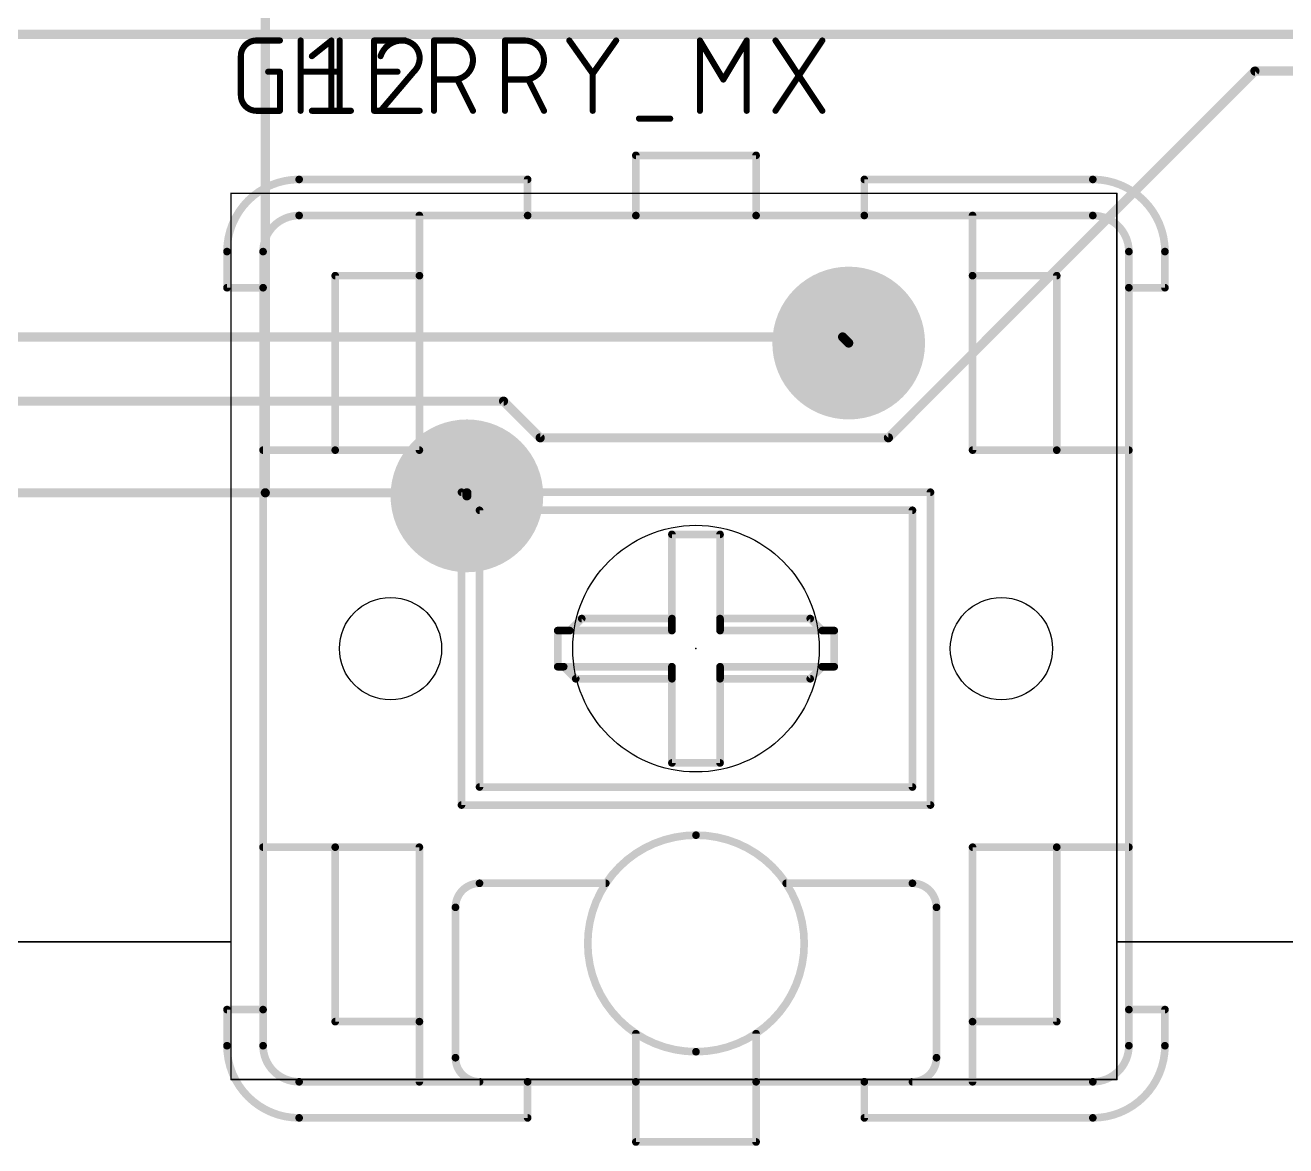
# Model space of a CAD drawing. Extents: x 8 to 150, y -13 to 106.
# Drawn here: x 87.9 to 108.87, y 41.27 to 59.89 of the extents above; entities that cross this region are included whole.
import ezdxf

# ---------------------------------------------------------------- set-up
doc = ezdxf.new("R2010")
doc.units = 0
for name, color, linetype in [('1', 22, 'CONTINUOUS'), ('16', 175, 'CONTINUOUS'), ('17', 82, 'CONTINUOUS'), ('20', 30, 'CONTINUOUS'), ('21', 253, 'CONTINUOUS'), ('23', 7, 'CONTINUOUS'), ('25', 253, 'CONTINUOUS'), ('49', 253, 'CONTINUOUS'), ('51', 253, 'CONTINUOUS')]:
    doc.layers.add(name, color=color, linetype=linetype)

# ---------------------------------------------------------------- blocks, each defined once
blk = doc.blocks.new('ROUNDP')
at = {"const_width": 0.5}
blk.add_lwpolyline([(0, -0.25, 1), (0, 0.25, 1), (0, -0.25)], format="xyb", dxfattribs=at)

msp = doc.modelspace()

# ---------------------------------------------------------------- linework, layer by layer
at = {"layer": '1', "const_width": 0.1524}
for points in [[(91.8972, 52.1208), (91.8972, 69.342)], [(81.8388, 52.1208), (91.8972, 52.1208)], [(91.8972, 52.1208), (95.25, 52.1208)], [(95.25, 52.1208), (95.25, 52.07)]]:
    msp.add_lwpolyline(points, dxfattribs=at)
at = {"layer": '1', "const_width": 0.0762}
for points in [[(91.8972, 52.1589, 1), (91.8972, 52.0827)], [(91.8591, 52.1208, 1), (91.9353, 52.1208)], [(91.8972, 52.0827, 1), (91.8972, 52.1589)], [(95.2881, 52.1208, 1), (95.2119, 52.1208)], [(95.2119, 52.07, 1), (95.2881, 52.07)], [(95.25, 52.0827, 1), (95.25, 52.1589)]]:
    msp.add_lwpolyline(points, format="xyb", dxfattribs=at)
at = {"layer": '16', "const_width": 0.1524}
for points in [[(110.0328, 59.7408), (80.9244, 59.7408)], [(102.2604, 53.0352), (108.3564, 59.1312)], [(108.3564, 59.1312), (109.728, 59.1312)], [(101.4984, 54.7116), (85.4964, 54.7116)], [(101.4984, 54.7116), (101.6, 54.61)], [(83.82, 53.6448), (95.8596, 53.6448)], [(95.8596, 53.6448), (96.4692, 53.0352)], [(96.4692, 53.0352), (102.2604, 53.0352)]]:
    msp.add_lwpolyline(points, dxfattribs=at)
at = {"layer": '16', "const_width": 0.0762}
for points in [[(108.3564, 59.1693, 1), (108.3564, 59.0931)], [(108.3833, 59.1043, 1), (108.3295, 59.1581)], [(101.5253, 54.7385, 1), (101.4715, 54.6847)], [(101.4984, 54.6735, 1), (101.4984, 54.7497)], [(101.5731, 54.5831, 1), (101.6269, 54.6369)], [(95.8865, 53.6717, 1), (95.8327, 53.6179)], [(95.8596, 53.6067, 1), (95.8596, 53.6829)], [(96.4692, 53.0733, 1), (96.4692, 52.9971)], [(96.4423, 53.0083, 1), (96.4961, 53.0621)], [(102.2335, 53.0621, 1), (102.2873, 53.0083)], [(102.2604, 52.9971, 1), (102.2604, 53.0733)]]:
    msp.add_lwpolyline(points, format="xyb", dxfattribs=at)
at = {"layer": '20'}
for centre, radius in [((99.06, 49.53), 2.05), ((93.98, 49.53), 0.85), ((104.14, 49.53), 0.85)]:
    msp.add_circle(centre, radius, dxfattribs=at)
at = {"layer": '21'}
for points, const_width in [([(98.0918, 57.73, 1), (98.0282, 57.73)], 0.0635), ([(98.06, 57.7618, 1), (98.06, 57.6983)], 0.0635), ([(100.0918, 57.73, 1), (100.0282, 57.73)], 0.0635), ([(100.06, 57.6983, 1), (100.06, 57.7618)], 0.0635), ([(92.46, 57.33, 0.4142), (91.26, 56.13)], 0.127), ([(92.46, 57.3618, 1), (92.46, 57.2983)], 0.0635), ([(92.46, 57.2983, 1), (92.46, 57.3618)], 0.0635), ([(96.2918, 57.33, 1), (96.2283, 57.33)], 0.0635), ([(96.26, 57.2983, 1), (96.26, 57.3618)], 0.0635), ([(101.8918, 57.33, 1), (101.8282, 57.33)], 0.0635), ([(101.86, 57.3618, 1), (101.86, 57.2983)], 0.0635), ([(105.66, 57.3618, 1), (105.66, 57.2983)], 0.0635), ([(106.86, 56.13, 0.4142), (105.66, 57.33)], 0.127), ([(105.66, 57.2983, 1), (105.66, 57.3618)], 0.0635), ([(92.46, 56.73, 0.4142), (91.86, 56.13)], 0.127), ([(92.46, 56.7618, 1), (92.46, 56.6983)], 0.0635), ([(92.46, 56.6983, 1), (92.46, 56.7618)], 0.0635), ([(96.26, 56.7618, 1), (96.26, 56.6983)], 0.0635), ([(96.2283, 56.73, 1), (96.2918, 56.73)], 0.0635), ([(96.26, 56.6983, 1), (96.26, 56.7618)], 0.0635), ([(98.0282, 56.73, 1), (98.0918, 56.73)], 0.0635), ([(98.06, 56.7618, 1), (98.06, 56.6983)], 0.0635), ([(98.06, 56.6983, 1), (98.06, 56.7618)], 0.0635), ([(100.0282, 56.73, 1), (100.0918, 56.73)], 0.0635), ([(100.06, 56.7618, 1), (100.06, 56.6983)], 0.0635), ([(100.06, 56.6983, 1), (100.06, 56.7618)], 0.0635), ([(101.8282, 56.73, 1), (101.8918, 56.73)], 0.0635), ([(101.86, 56.7618, 1), (101.86, 56.6983)], 0.0635), ([(101.86, 56.6983, 1), (101.86, 56.7618)], 0.0635), ([(105.66, 56.7618, 1), (105.66, 56.6983)], 0.0635), ([(106.26, 56.13, 0.4142), (105.66, 56.73)], 0.127), ([(105.66, 56.6983, 1), (105.66, 56.7618)], 0.0635), ([(91.2918, 56.13, 1), (91.2283, 56.13)], 0.0635), ([(91.8918, 56.13, 1), (91.8282, 56.13)], 0.0635), ([(106.2918, 56.13, 1), (106.2283, 56.13)], 0.0635), ([(106.8918, 56.13, 1), (106.8282, 56.13)], 0.0635), ([(91.2283, 56.13, 1), (91.2918, 56.13)], 0.0635), ([(91.8282, 56.13, 1), (91.8918, 56.13)], 0.0635), ([(106.2283, 56.13, 1), (106.2918, 56.13)], 0.0635), ([(106.8282, 56.13, 1), (106.8918, 56.13)], 0.0635), ([(91.26, 55.5618, 1), (91.26, 55.4982)], 0.0635), ([(91.2283, 55.53, 1), (91.2918, 55.53)], 0.0635), ([(91.8918, 55.53, 1), (91.8282, 55.53)], 0.0635), ([(91.8282, 55.53, 1), (91.8918, 55.53)], 0.0635), ([(91.86, 55.4982, 1), (91.86, 55.5618)], 0.0635), ([(106.26, 55.5618, 1), (106.26, 55.4982)], 0.0635), ([(106.2918, 55.53, 1), (106.2283, 55.53)], 0.0635), ([(106.2283, 55.53, 1), (106.2918, 55.53)], 0.0635), ([(106.8282, 55.53, 1), (106.8918, 55.53)], 0.0635), ([(106.86, 55.4982, 1), (106.86, 55.5618)], 0.0635), ([(91.26, 43.5618, 1), (91.26, 43.4982)], 0.0635), ([(91.2918, 43.53, 1), (91.2283, 43.53)], 0.0635), ([(91.8918, 43.53, 1), (91.8282, 43.53)], 0.0635), ([(91.8282, 43.53, 1), (91.8918, 43.53)], 0.0635), ([(91.86, 43.4982, 1), (91.86, 43.5618)], 0.0635), ([(106.26, 43.5618, 1), (106.26, 43.4982)], 0.0635), ([(106.2918, 43.53, 1), (106.2283, 43.53)], 0.0635), ([(106.2283, 43.53, 1), (106.2918, 43.53)], 0.0635), ([(106.8918, 43.53, 1), (106.8282, 43.53)], 0.0635), ([(106.86, 43.4982, 1), (106.86, 43.5618)], 0.0635), ([(91.26, 42.93, 0.4142), (92.46, 41.73)], 0.127), ([(91.2918, 42.93, 1), (91.2283, 42.93)], 0.0635), ([(91.8918, 42.93, 1), (91.8282, 42.93)], 0.0635), ([(91.86, 42.93, 0.4142), (92.46, 42.33)], 0.127), ([(105.66, 41.73, 0.4142), (106.86, 42.93)], 0.127), ([(105.66, 42.33, 0.4142), (106.26, 42.93)], 0.127), ([(106.2918, 42.93, 1), (106.2283, 42.93)], 0.0635), ([(106.8918, 42.93, 1), (106.8282, 42.93)], 0.0635), ([(91.2283, 42.93, 1), (91.2918, 42.93)], 0.0635), ([(91.8282, 42.93, 1), (91.8918, 42.93)], 0.0635), ([(106.2283, 42.93, 1), (106.2918, 42.93)], 0.0635), ([(106.8282, 42.93, 1), (106.8918, 42.93)], 0.0635), ([(92.46, 42.3618, 1), (92.46, 42.2983)], 0.0635), ([(92.46, 42.2983, 1), (92.46, 42.3618)], 0.0635), ([(96.26, 42.3618, 1), (96.26, 42.2983)], 0.0635), ([(96.2918, 42.33, 1), (96.2283, 42.33)], 0.0635), ([(96.26, 42.2983, 1), (96.26, 42.3618)], 0.0635), ([(98.0918, 42.33, 1), (98.0282, 42.33)], 0.0635), ([(98.06, 42.3618, 1), (98.06, 42.2983)], 0.0635), ([(98.06, 42.2983, 1), (98.06, 42.3618)], 0.0635), ([(100.0918, 42.33, 1), (100.0282, 42.33)], 0.0635), ([(100.06, 42.3618, 1), (100.06, 42.2983)], 0.0635), ([(100.06, 42.2983, 1), (100.06, 42.3618)], 0.0635), ([(101.8918, 42.33, 1), (101.8282, 42.33)], 0.0635), ([(101.86, 42.3618, 1), (101.86, 42.2983)], 0.0635), ([(101.86, 42.2983, 1), (101.86, 42.3618)], 0.0635), ([(105.66, 42.3618, 1), (105.66, 42.2983)], 0.0635), ([(105.66, 42.2983, 1), (105.66, 42.3618)], 0.0635), ([(92.46, 41.7618, 1), (92.46, 41.6983)], 0.0635), ([(92.46, 41.6983, 1), (92.46, 41.7618)], 0.0635), ([(96.2283, 41.73, 1), (96.2918, 41.73)], 0.0635), ([(96.26, 41.6983, 1), (96.26, 41.7618)], 0.0635), ([(101.8282, 41.73, 1), (101.8918, 41.73)], 0.0635), ([(101.86, 41.7618, 1), (101.86, 41.6983)], 0.0635), ([(105.66, 41.7618, 1), (105.66, 41.6983)], 0.0635), ([(105.66, 41.6983, 1), (105.66, 41.7618)], 0.0635), ([(98.0282, 41.33, 1), (98.0918, 41.33)], 0.0635), ([(98.06, 41.3618, 1), (98.06, 41.2983)], 0.0635), ([(100.0282, 41.33, 1), (100.0918, 41.33)], 0.0635), ([(100.06, 41.2983, 1), (100.06, 41.3618)], 0.0635)]:
    msp.add_lwpolyline(points, format="xyb", dxfattribs=dict(at, const_width=const_width))
at = {"layer": '21', "const_width": 0.127}
for points in [[(98.06, 57.73), (98.06, 56.73)], [(100.06, 57.73), (98.06, 57.73)], [(100.06, 57.73), (100.06, 56.73)], [(92.46, 57.33), (96.26, 57.33)], [(96.26, 57.33), (96.26, 56.73)], [(101.86, 57.33), (105.66, 57.33)], [(101.86, 57.33), (101.86, 56.73)], [(92.46, 56.73), (96.26, 56.73)], [(96.26, 56.73), (98.06, 56.73)], [(98.06, 56.73), (100.06, 56.73)], [(100.06, 56.73), (101.86, 56.73)], [(101.86, 56.73), (105.66, 56.73)], [(91.26, 55.53), (91.26, 56.13)], [(91.86, 55.53), (91.86, 56.13)], [(106.26, 56.13), (106.26, 55.53)], [(106.86, 56.13), (106.86, 55.53)], [(91.86, 55.53), (91.26, 55.53)], [(91.86, 43.53), (91.86, 55.53)], [(106.26, 55.53), (106.26, 43.53)], [(106.26, 55.53), (106.86, 55.53)], [(91.26, 42.93), (91.26, 43.53)], [(91.86, 43.53), (91.26, 43.53)], [(91.86, 42.93), (91.86, 43.53)], [(106.26, 43.53), (106.26, 42.93)], [(106.26, 43.53), (106.86, 43.53)], [(106.86, 43.53), (106.86, 42.93)], [(96.26, 42.33), (92.46, 42.33)], [(98.06, 42.33), (96.26, 42.33)], [(96.26, 42.33), (96.26, 41.73)], [(100.06, 42.33), (98.06, 42.33)], [(98.06, 42.33), (98.06, 41.33)], [(101.86, 42.33), (100.06, 42.33)], [(100.06, 42.33), (100.06, 41.33)], [(105.66, 42.33), (101.86, 42.33)], [(101.86, 42.33), (101.86, 41.73)], [(96.26, 41.73), (92.46, 41.73)], [(105.66, 41.73), (101.86, 41.73)], [(100.06, 41.33), (98.06, 41.33)]]:
    msp.add_lwpolyline(points, dxfattribs=at)
at = {"layer": '23'}
msp.add_point((99.06, 49.53), dxfattribs=at)
at = {"layer": '25'}
for points, const_width in [([(91.7504, 59.6392, 0.4142), (91.4908, 59.3796)], 0.1016), ([(91.7504, 59.6392, 0.4142), (91.4908, 59.3796)], 0.1016), ([(91.7504, 59.6646, 1), (91.7504, 59.6138)], 0.0508), ([(91.7504, 59.6646, 1), (91.7504, 59.6138)], 0.0508), ([(91.7504, 59.6138, 1), (91.7504, 59.6646)], 0.0508), ([(91.7504, 59.6138, 1), (91.7504, 59.6646)], 0.0508), ([(92.0101, 59.6138, 1), (92.0101, 59.6646)], 0.0508), ([(92.1399, 59.6138, 1), (92.1399, 59.6646)], 0.0508), ([(92.5101, 59.6392, 1), (92.4593, 59.6392)], 0.0508), ([(93.0219, 59.6392, 1), (92.9711, 59.6392)], 0.0508), ([(93.0123, 59.6194, 1), (92.9806, 59.659)], 0.0508), ([(93.1592, 59.6392, 1), (93.1084, 59.6392)], 0.0508), ([(93.7316, 59.6392, 1), (93.6808, 59.6392)], 0.0508), ([(93.7062, 59.6646, 1), (93.7062, 59.6138)], 0.0508), ([(94.1719, 59.6392, 0.3252), (93.8149, 59.3796)], 0.1016), ([(94.464, 59.3471, 0.4142), (94.1719, 59.6392)], 0.1016), ([(94.1719, 59.6646, 1), (94.1719, 59.6138)], 0.0508), ([(94.1719, 59.6138, 1), (94.1719, 59.6646)], 0.0508), ([(94.2255, 59.6138, 1), (94.2255, 59.6646)], 0.0508), ([(94.7273, 59.6392, 1), (94.6765, 59.6392)], 0.0508), ([(94.7019, 59.6646, 1), (94.7019, 59.6138)], 0.0508), ([(95.0264, 58.9901, 1), (95.0264, 59.6392)], 0.1016), ([(95.0264, 59.6646, 1), (95.0264, 59.6138)], 0.0508), ([(95.0264, 59.6138, 1), (95.0264, 59.6646)], 0.0508), ([(95.9084, 59.6392, 1), (95.8576, 59.6392)], 0.0508), ([(95.883, 59.6646, 1), (95.883, 59.6138)], 0.0508), ([(96.2075, 58.9901, 1), (96.2075, 59.6392)], 0.1016), ([(96.2075, 59.6646, 1), (96.2075, 59.6138)], 0.0508), ([(96.2075, 59.6138, 1), (96.2075, 59.6646)], 0.0508), ([(96.9745, 59.6538, 1), (96.9329, 59.6246)], 0.0508), ([(97.7534, 59.6246, 1), (97.7119, 59.6538)], 0.0508), ([(99.1508, 59.6392, 1), (99.1, 59.6392)], 0.0508), ([(99.1472, 59.6523, 1), (99.1036, 59.6261)], 0.0508), ([(99.9297, 59.6392, 1), (99.8789, 59.6392)], 0.0508), ([(99.9261, 59.6261, 1), (99.8826, 59.6523)], 0.0508), ([(100.4038, 59.6533, 1), (100.3616, 59.6251)], 0.0508), ([(101.1828, 59.6251, 1), (101.1405, 59.6533)], 0.0508), ([(91.5162, 59.3796, 1), (91.4654, 59.3796)], 0.0508), ([(91.5162, 59.3796, 1), (91.4654, 59.3796)], 0.0508), ([(91.4654, 59.3796, 1), (91.5162, 59.3796)], 0.0508), ([(91.4654, 59.3796, 1), (91.5162, 59.3796)], 0.0508), ([(92.656, 59.3994, 1), (92.6878, 59.3597)], 0.0508), ([(93.7907, 59.3874, 1), (93.8391, 59.3717)], 0.0508), ([(94.3666, 59.1199, 0.2053), (94.464, 59.3471)], 0.1016), ([(94.4894, 59.3471, 1), (94.4386, 59.3471)], 0.0508), ([(94.4386, 59.3471, 1), (94.4894, 59.3471)], 0.0508), ([(91.9452, 59.1453, 1), (91.9452, 59.0945)], 0.0508), ([(92.1653, 59.1199, 1), (92.1145, 59.1199)], 0.0508), ([(92.1399, 59.0945, 1), (92.1399, 59.1453)], 0.0508), ([(92.4847, 59.1453, 1), (92.4847, 59.0945)], 0.0508), ([(93.1338, 59.0945, 1), (93.1338, 59.1453)], 0.0508), ([(93.7062, 59.1453, 1), (93.7062, 59.0945)], 0.0508), ([(94.0956, 59.0945, 1), (94.0956, 59.1453)], 0.0508), ([(94.3491, 59.1383, 1), (94.3842, 59.1015)], 0.0508), ([(94.386, 59.1035, 1), (94.3473, 59.1364)], 0.0508), ([(97.3224, 59.1021, 1), (97.3639, 59.0728)], 0.0508), ([(97.3686, 59.0875, 1), (97.3178, 59.0875)], 0.0508), ([(97.3224, 59.0728, 1), (97.3639, 59.1021)], 0.0508), ([(94.7019, 59.0155, 1), (94.7019, 58.9647)], 0.0508), ([(95.0264, 59.0155, 1), (95.0264, 58.9647)], 0.0508), ([(95.0264, 58.9647, 1), (95.0264, 59.0155)], 0.0508), ([(95.1141, 59.0014, 1), (95.0686, 58.9787)], 0.0508), ([(95.883, 59.0155, 1), (95.883, 58.9647)], 0.0508), ([(96.2075, 59.0155, 1), (96.2075, 58.9647)], 0.0508), ([(96.2075, 58.9647, 1), (96.2075, 59.0155)], 0.0508), ([(96.2952, 59.0014, 1), (96.2497, 58.9787)], 0.0508), ([(99.4931, 59.0032, 1), (99.5366, 58.977)], 0.0508), ([(99.4931, 58.977, 1), (99.5366, 59.0032)], 0.0508), ([(91.4908, 58.7304, 0.4142), (91.7504, 58.4708)], 0.1016), ([(91.5162, 58.7304, 1), (91.4654, 58.7304)], 0.0508), ([(91.4908, 58.7304, 0.4142), (91.7504, 58.4708)], 0.1016), ([(91.5162, 58.7304, 1), (91.4654, 58.7304)], 0.0508), ([(91.4654, 58.7304, 1), (91.5162, 58.7304)], 0.0508), ([(91.4654, 58.7304, 1), (91.5162, 58.7304)], 0.0508), ([(91.7504, 58.4962, 1), (91.7504, 58.4454)], 0.0508), ([(91.7504, 58.4962, 1), (91.7504, 58.4454)], 0.0508), ([(91.7504, 58.4454, 1), (91.7504, 58.4962)], 0.0508), ([(91.7504, 58.4454, 1), (91.7504, 58.4962)], 0.0508), ([(92.0101, 58.4454, 1), (92.0101, 58.4962)], 0.0508), ([(92.1145, 58.4708, 1), (92.1653, 58.4708)], 0.0508), ([(92.1399, 58.4454, 1), (92.1399, 58.4962)], 0.0508), ([(92.4593, 58.4708, 1), (92.5101, 58.4708)], 0.0508), ([(92.6719, 58.4962, 1), (92.6719, 58.4454)], 0.0508), ([(92.9711, 58.4708, 1), (93.0219, 58.4708)], 0.0508), ([(93.1084, 58.4708, 1), (93.1592, 58.4708)], 0.0508), ([(93.321, 58.4454, 1), (93.321, 58.4962)], 0.0508), ([(93.7062, 58.4962, 1), (93.7062, 58.4454)], 0.0508), ([(93.6808, 58.4708, 1), (93.7316, 58.4708)], 0.0508), ([(93.7955, 58.4873, 1), (93.8342, 58.4543)], 0.0508), ([(93.8149, 58.4962, 1), (93.8149, 58.4454)], 0.0508), ([(94.2255, 58.4454, 1), (94.2255, 58.4962)], 0.0508), ([(94.464, 58.4454, 1), (94.464, 58.4962)], 0.0508), ([(94.6765, 58.4708, 1), (94.7273, 58.4708)], 0.0508), ([(95.3283, 58.4594, 1), (95.3737, 58.4822)], 0.0508), ([(95.8576, 58.4708, 1), (95.9084, 58.4708)], 0.0508), ([(96.5094, 58.4594, 1), (96.5548, 58.4822)], 0.0508), ([(97.3178, 58.4708, 1), (97.3686, 58.4708)], 0.0508), ([(99.1, 58.4708, 1), (99.1508, 58.4708)], 0.0508), ([(99.8789, 58.4708, 1), (99.9297, 58.4708)], 0.0508), ([(100.3616, 58.4849, 1), (100.4038, 58.4567)], 0.0508), ([(101.1405, 58.4567, 1), (101.1828, 58.4849)], 0.0508), ([(98.1122, 58.3664, 1), (98.1122, 58.3156)], 0.0508), ([(98.6315, 58.3156, 1), (98.6315, 58.3664)], 0.0508)]:
    msp.add_lwpolyline(points, format="xyb", dxfattribs=dict(at, const_width=const_width))
at = {"layer": '25', "const_width": 0.1016}
for points in [[(91.7504, 59.6392), (92.0101, 59.6392)], [(91.7504, 59.6392), (92.1399, 59.6392)], [(92.4847, 58.4708), (92.4847, 59.6392)], [(92.6719, 59.3796), (92.9965, 59.6392)], [(92.9965, 59.6392), (92.9965, 58.4708)], [(93.1338, 59.6392), (93.1338, 58.4708)], [(93.7062, 58.4708), (93.7062, 59.6392)], [(93.7062, 59.6392), (94.2255, 59.6392)], [(94.7019, 58.4708), (94.7019, 59.6392)], [(94.7019, 59.6392), (95.0264, 59.6392)], [(95.883, 58.4708), (95.883, 59.6392)], [(95.883, 59.6392), (96.2075, 59.6392)], [(96.9537, 59.6392), (97.3432, 59.0875)], [(97.3432, 59.0875), (97.7326, 59.6392)], [(99.1254, 58.4708), (99.1254, 59.6392)], [(99.1254, 59.6392), (99.5149, 58.9901)], [(99.5149, 58.9901), (99.9043, 59.6392)], [(99.9043, 59.6392), (99.9043, 58.4708)], [(100.3827, 58.4708), (101.1616, 59.6392)], [(100.3827, 59.6392), (101.1616, 58.4708)], [(91.4908, 58.7304), (91.4908, 59.3796)], [(91.4908, 58.7304), (91.4908, 59.3796)], [(91.9452, 59.1199), (92.1399, 59.1199)], [(92.1399, 59.1199), (92.1399, 58.4708)], [(92.4847, 59.1199), (93.1338, 59.1199)], [(93.7062, 59.1199), (94.0956, 59.1199)], [(94.3666, 59.1199), (93.8149, 58.4708)], [(97.3432, 58.4708), (97.3432, 59.0875)], [(95.0264, 58.9901), (94.7019, 58.9901)], [(95.351, 58.4708), (95.0913, 58.9901)], [(96.2075, 58.9901), (95.883, 58.9901)], [(96.5321, 58.4708), (96.2724, 58.9901)], [(92.0101, 58.4708), (91.7504, 58.4708)], [(92.1399, 58.4708), (91.7504, 58.4708)], [(92.6719, 58.4708), (93.321, 58.4708)], [(94.2255, 58.4708), (93.7062, 58.4708)], [(93.8149, 58.4708), (94.464, 58.4708)], [(98.1122, 58.341), (98.6315, 58.341)]]:
    msp.add_lwpolyline(points, dxfattribs=at)
at = {"layer": '49', "const_width": 0.025}
for points in [[(91.327, 57.0992), (106.059, 57.0992)], [(91.327, 44.6574), (91.327, 57.0992)], [(106.059, 57.0992), (106.059, 42.3672)], [(91.327, 44.6574), (86.9455, 44.6574)], [(91.327, 42.3672), (91.327, 44.6574)], [(110.4913, 44.6574), (106.059, 44.6574)], [(91.327, 42.3672), (106.059, 42.3672)]]:
    msp.add_lwpolyline(points, dxfattribs=at)
at = {"layer": '49', "const_width": 0.0125}
for points in [[(91.327, 57.1055, 1), (91.327, 57.093)], [(91.3332, 57.0992, 1), (91.3207, 57.0992)], [(106.0652, 57.0992, 1), (106.0527, 57.0992)], [(106.059, 57.093, 1), (106.059, 57.1055)], [(91.3332, 44.6574, 1), (91.3207, 44.6574)], [(91.3207, 44.6574, 1), (91.3332, 44.6574)], [(91.327, 44.6511, 1), (91.327, 44.6636)], [(106.059, 44.6636, 1), (106.059, 44.6511)], [(91.327, 42.3735, 1), (91.327, 42.361)], [(91.3207, 42.3672, 1), (91.3332, 42.3672)], [(106.0527, 42.3672, 1), (106.0652, 42.3672)], [(106.059, 42.361, 1), (106.059, 42.3735)]]:
    msp.add_lwpolyline(points, format="xyb", dxfattribs=at)
at = {"layer": '51', "const_width": 0.127}
for points in [[(94.46, 55.73), (94.46, 56.73)], [(103.66, 55.73), (103.66, 56.73)], [(93.06, 52.83), (93.06, 55.73)], [(93.06, 55.73), (94.46, 55.73)], [(94.46, 52.83), (94.46, 55.73)], [(103.66, 52.83), (103.66, 55.73)], [(103.66, 55.73), (105.06, 55.73)], [(105.06, 52.83), (105.06, 55.73)], [(91.86, 52.83), (93.06, 52.83)], [(93.06, 52.83), (94.46, 52.83)], [(103.66, 52.83), (105.06, 52.83)], [(105.06, 52.83), (106.26, 52.83)], [(95.16, 52.13), (102.96, 52.13)], [(95.16, 46.93), (95.16, 52.13)], [(102.96, 52.13), (102.96, 46.93)], [(95.46, 47.23), (95.46, 51.83)], [(95.46, 51.83), (102.66, 51.83)], [(102.66, 51.83), (102.66, 47.23)], [(98.66, 50.03), (98.66, 51.43)], [(98.66, 51.43), (99.46, 51.43)], [(99.46, 51.43), (99.46, 50.03)], [(96.96, 49.83), (97.16, 50.03)], [(97.16, 50.03), (98.66, 50.03)], [(98.66, 49.83), (98.66, 50.03)], [(99.46, 50.03), (99.46, 49.83)], [(99.46, 50.03), (100.96, 50.03)], [(101.16, 49.83), (100.96, 50.03)], [(96.76, 49.23), (96.76, 49.83)], [(96.76, 49.83), (96.96, 49.83)], [(96.96, 49.83), (98.66, 49.83)], [(99.46, 49.83), (101.16, 49.83)], [(101.16, 49.83), (101.36, 49.83)], [(101.36, 49.83), (101.36, 49.23)], [(96.76, 49.23), (96.86, 49.23)], [(98.66, 49.23), (96.86, 49.23)], [(96.86, 49.23), (97.06, 49.03)], [(98.66, 49.03), (98.66, 49.23)], [(101.16, 49.23), (99.46, 49.23)], [(99.46, 49.23), (99.46, 49.03)], [(100.96, 49.03), (101.16, 49.23)], [(101.36, 49.23), (101.16, 49.23)], [(97.06, 49.03), (98.66, 49.03)], [(98.66, 47.63), (98.66, 49.03)], [(99.46, 49.03), (99.46, 47.63)], [(99.46, 49.03), (100.96, 49.03)], [(99.46, 47.63), (98.66, 47.63)], [(102.66, 47.23), (95.46, 47.23)], [(102.96, 46.93), (95.16, 46.93)], [(91.86, 46.23), (93.06, 46.23)], [(93.06, 46.23), (94.46, 46.23)], [(93.06, 43.33), (93.06, 46.23)], [(94.46, 43.33), (94.46, 46.23)], [(103.66, 46.23), (105.06, 46.23)], [(103.66, 43.33), (103.66, 46.23)], [(105.06, 46.23), (106.26, 46.23)], [(105.06, 43.33), (105.06, 46.23)], [(97.56, 45.63), (95.46, 45.63)], [(102.66, 45.63), (100.56, 45.63)], [(95.06, 45.23), (95.06, 42.73)], [(103.06, 45.23), (103.06, 42.73)], [(93.06, 43.33), (94.46, 43.33)], [(94.46, 42.33), (94.46, 43.33)], [(98.06, 42.33), (98.06, 43.13)], [(100.06, 43.13), (100.06, 42.33)], [(103.66, 42.33), (103.66, 43.33)], [(103.66, 43.33), (105.06, 43.33)]]:
    msp.add_lwpolyline(points, dxfattribs=at)
at = {"layer": '51'}
for points, const_width in [([(94.4918, 56.73, 1), (94.4283, 56.73)], 0.0635), ([(103.6918, 56.73, 1), (103.6283, 56.73)], 0.0635), ([(93.0918, 55.73, 1), (93.0282, 55.73)], 0.0635), ([(93.06, 55.7618, 1), (93.06, 55.6983)], 0.0635), ([(94.4918, 55.73, 1), (94.4283, 55.73)], 0.0635), ([(94.46, 55.6983, 1), (94.46, 55.7618)], 0.0635), ([(103.66, 55.7618, 1), (103.66, 55.6983)], 0.0635), ([(103.6918, 55.73, 1), (103.6283, 55.73)], 0.0635), ([(105.0918, 55.73, 1), (105.0282, 55.73)], 0.0635), ([(105.06, 55.6983, 1), (105.06, 55.7618)], 0.0635), ([(94.4283, 55.73, 1), (94.4918, 55.73)], 0.0635), ([(103.6283, 55.73, 1), (103.6918, 55.73)], 0.0635), ([(91.86, 52.8618, 1), (91.86, 52.7983)], 0.0635), ([(93.0282, 52.83, 1), (93.0918, 52.83)], 0.0635), ([(93.06, 52.8618, 1), (93.06, 52.7983)], 0.0635), ([(93.06, 52.7983, 1), (93.06, 52.8618)], 0.0635), ([(94.4283, 52.83, 1), (94.4918, 52.83)], 0.0635), ([(94.46, 52.7983, 1), (94.46, 52.8618)], 0.0635), ([(103.66, 52.8618, 1), (103.66, 52.7983)], 0.0635), ([(103.6283, 52.83, 1), (103.6918, 52.83)], 0.0635), ([(105.0282, 52.83, 1), (105.0918, 52.83)], 0.0635), ([(105.06, 52.8618, 1), (105.06, 52.7983)], 0.0635), ([(105.06, 52.7983, 1), (105.06, 52.8618)], 0.0635), ([(106.26, 52.7983, 1), (106.26, 52.8618)], 0.0635), ([(95.16, 52.1618, 1), (95.16, 52.0983)], 0.0635), ([(95.1918, 52.13, 1), (95.1283, 52.13)], 0.0635), ([(102.9918, 52.13, 1), (102.9283, 52.13)], 0.0635), ([(102.96, 52.0983, 1), (102.96, 52.1618)], 0.0635), ([(95.46, 51.8618, 1), (95.46, 51.7983)], 0.0635), ([(95.4918, 51.83, 1), (95.4283, 51.83)], 0.0635), ([(102.6918, 51.83, 1), (102.6283, 51.83)], 0.0635), ([(102.66, 51.7983, 1), (102.66, 51.8618)], 0.0635), ([(98.66, 51.4618, 1), (98.66, 51.3982)], 0.0635), ([(98.6918, 51.43, 1), (98.6283, 51.43)], 0.0635), ([(99.4918, 51.43, 1), (99.4283, 51.43)], 0.0635), ([(99.46, 51.3982, 1), (99.46, 51.4618)], 0.0635), ([(97.16, 50.0618, 1), (97.16, 49.9982)], 0.0635), ([(97.1825, 50.0075, 1), (97.1375, 50.0525)], 0.0635), ([(98.6918, 50.03, 1), (98.6283, 50.03)], 0.0635), ([(98.6283, 50.03, 1), (98.6918, 50.03)], 0.0635), ([(98.66, 49.9982, 1), (98.66, 50.0618)], 0.0635), ([(99.46, 50.0618, 1), (99.46, 49.9982)], 0.0635), ([(99.4918, 50.03, 1), (99.4283, 50.03)], 0.0635), ([(99.4283, 50.03, 1), (99.4918, 50.03)], 0.0635), ([(100.9825, 50.0525, 1), (100.9375, 50.0075)], 0.0635), ([(100.96, 49.9982, 1), (100.96, 50.0618)], 0.0635), ([(96.76, 49.8618, 1), (96.76, 49.7983)], 0.0635), ([(96.7918, 49.83, 1), (96.7283, 49.83)], 0.0635), ([(96.9375, 49.8525, 1), (96.9825, 49.8075)], 0.0635), ([(96.96, 49.8618, 1), (96.96, 49.7983)], 0.0635), ([(96.96, 49.7983, 1), (96.96, 49.8618)], 0.0635), ([(98.6283, 49.83, 1), (98.6918, 49.83)], 0.0635), ([(98.66, 49.7983, 1), (98.66, 49.8618)], 0.0635), ([(99.46, 49.8618, 1), (99.46, 49.7983)], 0.0635), ([(99.4283, 49.83, 1), (99.4918, 49.83)], 0.0635), ([(101.16, 49.8618, 1), (101.16, 49.7983)], 0.0635), ([(101.1375, 49.8075, 1), (101.1825, 49.8525)], 0.0635), ([(101.16, 49.7983, 1), (101.16, 49.8618)], 0.0635), ([(101.3918, 49.83, 1), (101.3282, 49.83)], 0.0635), ([(101.36, 49.7983, 1), (101.36, 49.8618)], 0.0635), ([(96.76, 49.2618, 1), (96.76, 49.1983)], 0.0635), ([(96.8825, 49.2525, 1), (96.8375, 49.2075)], 0.0635), ([(96.86, 49.2618, 1), (96.86, 49.1983)], 0.0635), ([(96.86, 49.1983, 1), (96.86, 49.2618)], 0.0635), ([(98.6918, 49.23, 1), (98.6283, 49.23)], 0.0635), ([(98.66, 49.1983, 1), (98.66, 49.2618)], 0.0635), ([(99.46, 49.2618, 1), (99.46, 49.1983)], 0.0635), ([(99.4918, 49.23, 1), (99.4283, 49.23)], 0.0635), ([(101.16, 49.2618, 1), (101.16, 49.1983)], 0.0635), ([(101.1825, 49.2075, 1), (101.1375, 49.2525)], 0.0635), ([(101.16, 49.1983, 1), (101.16, 49.2618)], 0.0635), ([(101.36, 49.1983, 1), (101.36, 49.2618)], 0.0635), ([(96.7283, 49.23, 1), (96.7918, 49.23)], 0.0635), ([(97.06, 49.0618, 1), (97.06, 48.9982)], 0.0635), ([(97.0375, 49.0075, 1), (97.0825, 49.0525)], 0.0635), ([(98.6918, 49.03, 1), (98.6283, 49.03)], 0.0635), ([(98.6283, 49.03, 1), (98.6918, 49.03)], 0.0635), ([(98.66, 48.9982, 1), (98.66, 49.0618)], 0.0635), ([(99.46, 49.0618, 1), (99.46, 48.9982)], 0.0635), ([(99.4918, 49.03, 1), (99.4283, 49.03)], 0.0635), ([(99.4283, 49.03, 1), (99.4918, 49.03)], 0.0635), ([(100.9375, 49.0525, 1), (100.9825, 49.0075)], 0.0635), ([(100.96, 48.9982, 1), (100.96, 49.0618)], 0.0635), ([(101.3282, 49.23, 1), (101.3918, 49.23)], 0.0635), ([(98.66, 47.6618, 1), (98.66, 47.5983)], 0.0635), ([(98.6283, 47.63, 1), (98.6918, 47.63)], 0.0635), ([(99.4283, 47.63, 1), (99.4918, 47.63)], 0.0635), ([(99.46, 47.5983, 1), (99.46, 47.6618)], 0.0635), ([(95.46, 47.2618, 1), (95.46, 47.1983)], 0.0635), ([(95.4283, 47.23, 1), (95.4918, 47.23)], 0.0635), ([(102.6283, 47.23, 1), (102.6918, 47.23)], 0.0635), ([(102.66, 47.1983, 1), (102.66, 47.2618)], 0.0635), ([(95.16, 46.9618, 1), (95.16, 46.8982)], 0.0635), ([(102.96, 46.8982, 1), (102.96, 46.9618)], 0.0635), ([(95.1283, 46.93, 1), (95.1918, 46.93)], 0.0635), ([(102.9283, 46.93, 1), (102.9918, 46.93)], 0.0635), ([(99.06, 46.43, 1), (99.06, 42.83)], 0.127), ([(99.06, 46.4618, 1), (99.06, 46.3982)], 0.0635), ([(99.06, 42.83, 1), (99.06, 46.43)], 0.127), ([(99.06, 46.3982, 1), (99.06, 46.4618)], 0.0635), ([(91.86, 46.2618, 1), (91.86, 46.1983)], 0.0635), ([(93.0918, 46.23, 1), (93.0282, 46.23)], 0.0635), ([(93.06, 46.2618, 1), (93.06, 46.1983)], 0.0635), ([(93.06, 46.1983, 1), (93.06, 46.2618)], 0.0635), ([(94.4918, 46.23, 1), (94.4283, 46.23)], 0.0635), ([(94.46, 46.1983, 1), (94.46, 46.2618)], 0.0635), ([(103.66, 46.2618, 1), (103.66, 46.1983)], 0.0635), ([(103.6918, 46.23, 1), (103.6283, 46.23)], 0.0635), ([(105.0918, 46.23, 1), (105.0282, 46.23)], 0.0635), ([(105.06, 46.2618, 1), (105.06, 46.1983)], 0.0635), ([(105.06, 46.1983, 1), (105.06, 46.2618)], 0.0635), ([(106.26, 46.1983, 1), (106.26, 46.2618)], 0.0635), ([(95.46, 45.63, 0.4142), (95.06, 45.23)], 0.127), ([(95.46, 45.6618, 1), (95.46, 45.5983)], 0.0635), ([(95.46, 45.5983, 1), (95.46, 45.6618)], 0.0635), ([(97.56, 45.5983, 1), (97.56, 45.6618)], 0.0635), ([(100.56, 45.6618, 1), (100.56, 45.5983)], 0.0635), ([(102.66, 45.6618, 1), (102.66, 45.5983)], 0.0635), ([(103.06, 45.23, 0.4142), (102.66, 45.63)], 0.127), ([(102.66, 45.5983, 1), (102.66, 45.6618)], 0.0635), ([(95.0918, 45.23, 1), (95.0282, 45.23)], 0.0635), ([(103.0918, 45.23, 1), (103.0282, 45.23)], 0.0635), ([(95.0282, 45.23, 1), (95.0918, 45.23)], 0.0635), ([(103.0282, 45.23, 1), (103.0918, 45.23)], 0.0635), ([(93.0282, 43.33, 1), (93.0918, 43.33)], 0.0635), ([(93.06, 43.3618, 1), (93.06, 43.2983)], 0.0635), ([(94.4918, 43.33, 1), (94.4283, 43.33)], 0.0635), ([(94.4283, 43.33, 1), (94.4918, 43.33)], 0.0635), ([(94.46, 43.2983, 1), (94.46, 43.3618)], 0.0635), ([(98.0918, 43.13, 1), (98.0282, 43.13)], 0.0635), ([(100.0918, 43.13, 1), (100.0282, 43.13)], 0.0635), ([(103.66, 43.3618, 1), (103.66, 43.2983)], 0.0635), ([(103.6918, 43.33, 1), (103.6283, 43.33)], 0.0635), ([(103.6283, 43.33, 1), (103.6918, 43.33)], 0.0635), ([(105.0282, 43.33, 1), (105.0918, 43.33)], 0.0635), ([(105.06, 43.2983, 1), (105.06, 43.3618)], 0.0635), ([(95.0918, 42.73, 1), (95.0282, 42.73)], 0.0635), ([(95.06, 42.73, 0.4142), (95.46, 42.33)], 0.127), ([(99.06, 42.8618, 1), (99.06, 42.7983)], 0.0635), ([(99.06, 42.7983, 1), (99.06, 42.8618)], 0.0635), ([(102.66, 42.33, 0.4142), (103.06, 42.73)], 0.127), ([(103.0918, 42.73, 1), (103.0282, 42.73)], 0.0635), ([(95.0282, 42.73, 1), (95.0918, 42.73)], 0.0635), ([(103.0282, 42.73, 1), (103.0918, 42.73)], 0.0635), ([(94.4283, 42.33, 1), (94.4918, 42.33)], 0.0635), ([(95.46, 42.2983, 1), (95.46, 42.3618)], 0.0635), ([(98.0282, 42.33, 1), (98.0918, 42.33)], 0.0635), ([(100.0282, 42.33, 1), (100.0918, 42.33)], 0.0635), ([(102.66, 42.3618, 1), (102.66, 42.2983)], 0.0635), ([(103.6283, 42.33, 1), (103.6918, 42.33)], 0.0635)]:
    msp.add_lwpolyline(points, format="xyb", dxfattribs=dict(at, const_width=const_width))

# ---------------------------------------------------------------- block references
at = {"layer": '17', "xscale": 2.54, "yscale": 2.54}
for p in [(101.6, 54.61), (101.6, 54.61), (95.25, 52.07), (95.25, 52.07)]:
    msp.add_blockref('ROUNDP', p, dxfattribs=at)

doc.saveas('drawing.dxf')
